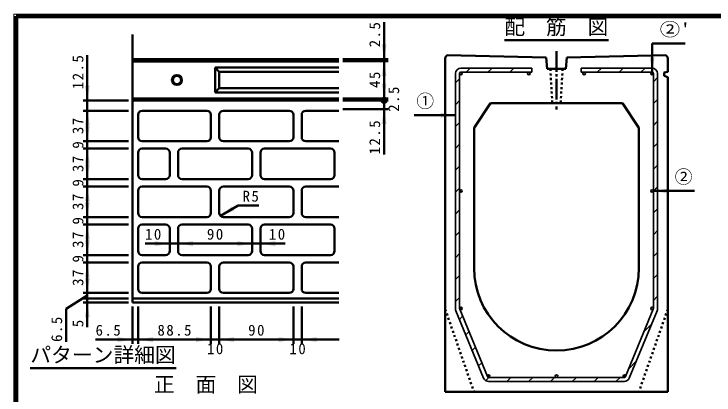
# Model space of a CAD drawing. Units: millimetres, scale not verified, with parts at other scales. Extents: x 100 to 4105, y 100 to 2870.
# Drawn here: x 100 to 1798, y 1946 to 2870 of the extents above; entities that cross this region are included whole.
import ezdxf
from ezdxf.enums import TextEntityAlignment as Align

# ---------------------------------------------------------------- set-up
doc = ezdxf.new("R2010")
doc.units = ezdxf.units.MM
doc.header["$LTSCALE"] = 5
doc.linetypes.add('USER1', pattern=[2.2, 1, -1.2])
doc.linetypes.add('USER2', pattern=[13.4, 10, -1.2, 1, -1.2])
doc.layers.add('V-nasSTD', color=7, linetype='Continuous', lineweight=50)
doc.styles.add('ＭＳ ゴシック', font='')
doc.styles.get('ＭＳ ゴシック').set_extended_font_data('MS Gothic')

msp = doc.modelspace()

# ---------------------------------------------------------------- hatches: boundary and pattern name
at = {"layer": 'V-nasSTD'}
for points in [[(991.858, 2796.452), (997.858, 2760.452), (1003.858, 2796.452)], [(1003.858, 2719.452), (997.858, 2755.452), (991.858, 2719.452)], [(1654, 2765.289), (1648, 2729.289), (1642, 2765.289)], [(991.858, 2701.452), (997.858, 2665.452), (1003.858, 2701.452)], [(271.858, 2696.452), (277.858, 2660.452), (283.858, 2696.452)], [(283.858, 2599.452), (277.858, 2635.452), (271.858, 2599.452)], [(1003.858, 2603.452), (997.858, 2639.452), (991.858, 2603.452)], [(1135, 2618.536), (1171, 2624.536), (1135, 2630.536)], [(271.858, 2597.452), (277.858, 2561.452), (283.858, 2597.452)], [(283.858, 2507.452), (277.858, 2543.452), (271.858, 2507.452)], [(271.858, 2505.452), (277.858, 2469.452), (283.858, 2505.452)], [(283.858, 2415.452), (277.858, 2451.452), (271.858, 2415.452)], [(1687, 2434.789), (1651, 2440.789), (1687, 2446.789)], [(271.858, 2413.452), (277.858, 2377.452), (283.858, 2413.452)], [(628.964, 2403.577), (600.787, 2380.38), (634.964, 2393.184)], [(283.858, 2323.452), (277.858, 2359.452), (271.858, 2323.452)], [(271.858, 2321.452), (277.858, 2285.452), (283.858, 2321.452)], [(441.858, 2307.193), (477.858, 2313.193), (441.858, 2319.193)], [(533.858, 2319.193), (497.858, 2313.193), (533.858, 2307.193)], [(641.858, 2307.193), (677.858, 2313.193), (641.858, 2319.193)], [(733.858, 2319.193), (697.858, 2313.193), (733.858, 2307.193)], [(283.858, 2231.452), (277.858, 2267.452), (271.858, 2231.452)], [(271.858, 2229.452), (277.858, 2193.452), (283.858, 2229.452)], [(283.858, 2134.452), (277.858, 2170.452), (271.858, 2134.452)], [(351.858, 2074.452), (387.858, 2080.452), (351.858, 2086.452)], [(436.858, 2086.452), (400.858, 2080.452), (436.858, 2074.452)], [(541.858, 2074.452), (577.858, 2080.452), (541.858, 2086.452)], [(633.858, 2086.452), (597.858, 2080.452), (633.858, 2074.452)], [(741.858, 2074.452), (777.858, 2080.452), (741.858, 2086.452)], [(833.858, 2086.452), (797.858, 2080.452), (833.858, 2074.452)]]:
    msp.add_hatch(color=256, dxfattribs=at).paths.add_polyline_path(points)

# ---------------------------------------------------------------- linework, layer by layer
at = {"layer": 'V-nasSTD', "lineweight": 100}
for p, q in [((105, 2865), (105, 105)), ((4100, 2865), (105, 2865))]:
    msp.add_line(p, q, dxfattribs=at)
at = {"layer": 'V-nasSTD'}
for p, q in [((997.858, 2850.452), (997.858, 2760.452)), ((387.858, 2170.452), (387.858, 2820.452)), ((1289.597, 2806.789), (1542.403, 2806.789)), ((1648, 2798.289), (1728, 2798.289)), ((1648, 2798.289), (1648, 2729.289)), ((277.858, 2770.452), (277.858, 2660.452)), ((1151, 2769.789), (1146, 2764.789)), ((1391, 2764.789), (1151, 2769.789)), ((1441, 2764.789), (1681, 2769.789)), ((1681, 2769.789), (1686, 2764.789)), ((887.858, 2760.452), (387.858, 2760.452)), ((887.858, 2754.452), (387.858, 2754.452)), ((897.858, 2760.452), (1007.858, 2760.452)), ((897.858, 2755.452), (1007.858, 2755.452)), ((997.858, 2760.452), (997.858, 2754.452)), ((997.858, 2665.452), (997.858, 2755.452)), ((1146, 1953.789), (1146, 2764.789)), ((1391, 2764.789), (1393.5, 2736.789)), ((1441, 2764.789), (1438.5, 2736.789)), ((1686, 2764.789), (1686, 2729.804)), ((587.858, 2679.952), (587.858, 2739.952)), ((597.858, 2729.952), (587.858, 2739.952)), ((587.858, 2739.952), (887.858, 2739.952)), ((1438.5, 2736.789), (1393.5, 2736.789)), ((1401, 2736.789), (1431, 2736.789)), ((597.858, 2689.952), (597.858, 2729.952)), ((887.858, 2729.952), (597.858, 2729.952)), ((1677, 2727.789), (1686, 2729.804)), ((1677, 2719.789), (1677, 2727.789)), ((1677, 2719.789), (1686, 2716.431)), ((1686, 1953.789), (1686, 2716.431)), ((597.858, 2689.952), (587.858, 2679.952)), ((597.858, 2689.952), (887.858, 2689.952)), ((887.858, 2679.952), (587.858, 2679.952)), ((377.858, 2660.452), (267.858, 2660.452)), ((277.858, 2635.452), (277.858, 2660.452)), ((887.858, 2665.452), (387.858, 2665.452)), ((387.858, 2660.452), (887.858, 2660.452)), ((897.858, 2665.452), (1007.858, 2665.452)), ((897.858, 2660.452), (1007.858, 2660.452)), ((897.858, 2660.452), (1007.858, 2660.452)), ((997.858, 2665.452), (997.858, 2660.452)), ((997.858, 2639.452), (997.858, 2660.452)), ((1256, 2653.789), (1216, 2593.789)), ((1256, 2653.789), (1576, 2653.789)), ((1576, 2653.789), (1616, 2593.789)), ((377.858, 2635.452), (267.858, 2635.452)), ((277.858, 2561.452), (277.858, 2635.452)), ((410.858, 2635.452), (567.858, 2635.452)), ((607.858, 2635.452), (767.858, 2635.452)), ((807.858, 2635.452), (887.858, 2635.452)), ((897.858, 2639.452), (1007.858, 2639.452)), ((997.858, 2529.452), (997.858, 2639.452)), ((400.858, 2571.452), (400.858, 2625.452)), ((577.858, 2625.452), (577.858, 2571.452)), ((597.858, 2571.452), (597.858, 2625.452)), ((777.858, 2625.452), (777.858, 2571.452)), ((797.858, 2571.452), (797.858, 2625.452)), ((1071, 2624.536), (1171, 2624.536)), ((1216, 2593.789), (1216, 2253.789)), ((1616, 2593.789), (1616, 2253.789)), ((377.858, 2561.452), (267.858, 2561.452)), ((277.858, 2543.452), (277.858, 2561.452)), ((567.858, 2561.452), (410.858, 2561.452)), ((767.858, 2561.452), (607.858, 2561.452)), ((887.858, 2561.452), (807.858, 2561.452)), ((377.858, 2543.452), (267.858, 2543.452)), ((277.858, 2469.452), (277.858, 2543.452)), ((400.858, 2533.452), (400.858, 2479.452)), ((467.858, 2543.452), (410.858, 2543.452)), ((477.858, 2479.452), (477.858, 2533.452)), ((497.858, 2533.452), (497.858, 2479.452)), ((667.858, 2543.452), (507.858, 2543.452)), ((677.858, 2479.452), (677.858, 2533.452)), ((697.858, 2533.452), (697.858, 2479.452)), ((867.858, 2543.452), (707.858, 2543.452)), ((877.858, 2479.452), (877.858, 2533.452)), ((377.858, 2469.452), (267.858, 2469.452)), ((377.858, 2469.452), (267.858, 2469.452)), ((277.858, 2451.452), (277.858, 2469.452)), ((410.858, 2469.452), (467.858, 2469.452)), ((507.858, 2469.452), (667.858, 2469.452)), ((707.858, 2469.452), (867.858, 2469.452)), ((377.858, 2451.452), (267.858, 2451.452)), ((277.858, 2377.452), (277.858, 2451.452)), ((567.858, 2451.452), (410.858, 2451.452)), ((767.858, 2451.452), (607.858, 2451.452)), ((887.858, 2451.452), (807.858, 2451.452)), ((400.858, 2441.452), (400.858, 2387.452)), ((577.858, 2387.452), (577.858, 2441.452)), ((597.858, 2441.452), (597.858, 2387.452)), ((777.858, 2387.452), (777.858, 2441.452)), ((797.858, 2441.452), (797.858, 2387.452)), ((1751, 2440.789), (1651, 2440.789)), ((644.088, 2405.38), (600.787, 2380.38)), ((694.088, 2405.38), (644.088, 2405.38)), ((377.858, 2377.452), (267.858, 2377.452)), ((377.858, 2377.452), (267.858, 2377.452)), ((277.858, 2359.452), (277.858, 2377.452)), ((410.858, 2377.452), (567.858, 2377.452)), ((607.858, 2377.452), (767.858, 2377.452)), ((807.858, 2377.452), (887.858, 2377.452)), ((377.858, 2359.452), (267.858, 2359.452)), ((277.858, 2285.452), (277.858, 2359.452)), ((400.858, 2349.452), (400.858, 2295.452)), ((467.858, 2359.452), (410.858, 2359.452)), ((477.858, 2295.452), (477.858, 2349.452)), ((497.858, 2349.452), (497.858, 2295.452)), ((667.858, 2359.452), (507.858, 2359.452)), ((677.858, 2295.452), (677.858, 2349.452)), ((697.858, 2349.452), (697.858, 2295.452)), ((867.858, 2359.452), (707.858, 2359.452)), ((877.858, 2295.452), (877.858, 2349.452)), ((417.858, 2313.193), (477.858, 2313.193)), ((477.858, 2313.193), (497.858, 2313.193)), ((497.858, 2313.193), (677.858, 2313.193)), ((677.858, 2313.193), (697.858, 2313.193)), ((757.858, 2313.193), (697.858, 2313.193)), ((377.858, 2285.452), (267.858, 2285.452)), ((377.858, 2285.452), (267.858, 2285.452)), ((277.858, 2267.452), (277.858, 2285.452)), ((410.858, 2285.452), (467.858, 2285.452)), ((507.858, 2285.452), (667.858, 2285.452)), ((707.858, 2285.452), (867.858, 2285.452)), ((377.858, 2267.452), (267.858, 2267.452)), ((277.858, 2193.452), (277.858, 2267.452)), ((567.858, 2267.452), (410.858, 2267.452)), ((767.858, 2267.452), (607.858, 2267.452)), ((887.858, 2267.452), (807.858, 2267.452)), ((400.858, 2257.452), (400.858, 2203.452)), ((577.858, 2203.452), (577.858, 2257.452)), ((597.858, 2257.452), (597.858, 2203.452)), ((777.858, 2203.452), (777.858, 2257.452)), ((797.858, 2257.452), (797.858, 2203.452)), ((377.858, 2193.452), (267.858, 2193.452)), ((277.858, 2180.452), (277.858, 2193.452)), ((410.858, 2193.452), (567.858, 2193.452)), ((607.858, 2193.452), (767.858, 2193.452)), ((807.858, 2193.452), (887.858, 2193.452)), ((226.322, 2154.735), (277.858, 2186.952)), ((377.858, 2180.452), (267.858, 2180.452)), ((277.858, 2170.452), (277.858, 2180.452)), ((387.858, 2180.452), (887.858, 2180.452)), ((377.858, 2170.452), (267.858, 2170.452)), ((277.858, 2110.452), (277.858, 2170.452)), ((387.858, 2170.452), (887.858, 2170.452)), ((387.858, 2160.452), (387.858, 2070.452)), ((400.858, 2160.452), (400.858, 2070.452)), ((577.858, 2160.452), (577.858, 2070.452)), ((597.858, 2160.452), (597.858, 2070.452)), ((777.858, 2160.452), (777.858, 2070.452)), ((797.858, 2160.452), (797.858, 2070.452)), ((226.322, 2074.735), (226.322, 2154.735)), ((297.858, 2080.452), (387.858, 2080.452)), ((387.858, 2080.452), (400.858, 2080.452)), ((400.858, 2080.452), (577.858, 2080.452)), ((577.858, 2080.452), (597.858, 2080.452)), ((597.858, 2080.452), (777.858, 2080.452)), ((777.858, 2080.452), (797.858, 2080.452)), ((797.858, 2080.452), (888.858, 2080.452)), ((139.601, 2011.501), (493.611, 2011.501)), ((1146, 1953.789), (1686, 1953.789))]:
    msp.add_line(p, q, dxfattribs=at)
at = {"layer": 'V-nasSTD', "linetype": 'USER2'}
msp.add_line((1416, 2779.789), (1416, 2638.789), dxfattribs=at)
at = {"layer": 'V-nasSTD', "lineweight": 35}
for p, q in [((1184, 2738.789), (1356, 2738.789)), ((1196.673, 2728.789), (1206.673, 2738.789)), ((1249.706, 2728.789), (1259.706, 2738.789)), ((1302.739, 2728.789), (1312.739, 2738.789)), ((1356, 2738.789), (1356, 2728.789)), ((1476, 2738.789), (1476, 2728.789)), ((1476, 2738.789), (1648, 2738.789)), ((1476, 2738.697), (1476.092, 2738.789)), ((1514.871, 2728.789), (1524.871, 2738.789)), ((1567.904, 2728.789), (1577.904, 2738.789)), ((1620.937, 2728.789), (1630.937, 2738.789)), ((1171, 2725.789), (1171, 2155.38)), ((1181, 2725.789), (1181, 2155.371)), ((1181.053, 2726.352), (1184.563, 2722.842)), ((1184, 2728.789), (1356, 2728.789)), ((1348.386, 2728.789), (1349, 2728.789)), ((1348.386, 2728.725), (1351.936, 2725.175)), ((1349, 2728.789), (1356, 2728.789)), ((1355.772, 2728.789), (1356, 2729.016)), ((1476, 2728.789), (1648, 2728.789)), ((1482.689, 2728.773), (1485.984, 2725.478)), ((1646.038, 2728.058), (1650.269, 2723.827)), ((1651, 2725.789), (1651, 2155.371)), ((1661, 2725.789), (1661, 2155.375)), ((1171, 2703.115), (1181, 2713.115)), ((1651, 2705.818), (1661, 2715.818)), ((1171, 2650.082), (1181, 2660.082)), ((1651, 2652.785), (1661, 2662.785)), ((1171, 2597.049), (1181, 2607.049)), ((1651, 2599.752), (1661, 2609.752)), ((1171, 2544.016), (1181, 2554.016)), ((1651, 2546.719), (1661, 2556.719)), ((1171, 2490.983), (1181, 2500.983)), ((1651, 2493.686), (1661, 2503.686)), ((1181, 2490.789), (1181, 2492.203)), ((1171, 2437.95), (1181, 2447.95)), ((1651, 2440.653), (1661, 2450.653)), ((1181.354, 2442.203), (1185.415, 2438.143)), ((1171, 2384.917), (1181, 2394.917)), ((1651, 2387.62), (1661, 2397.62)), ((1651, 2334.587), (1661, 2344.587)), ((1171, 2331.884), (1181, 2341.884)), ((1171, 2278.851), (1181, 2288.851)), ((1651, 2281.554), (1661, 2291.554)), ((1171, 2225.818), (1181, 2235.818)), ((1651, 2228.521), (1661, 2238.521)), ((1171, 2172.785), (1181, 2182.785)), ((1651, 2175.488), (1661, 2185.488)), ((1181.84, 2157.87), (1186.082, 2153.628)), ((1647.634, 2158.766), (1650.978, 2155.423)), ((1171.979, 2150.43), (1239.34, 1986.839)), ((1181.226, 2154.229), (1248.583, 1990.647)), ((1650.776, 2154.229), (1583.419, 1990.647)), ((1592.662, 1986.839), (1660.021, 2150.425)), ((1651, 2155.789), (1651, 2155.371)), ((1180.641, 2129.394), (1188.299, 2137.051)), ((1628.378, 2099.833), (1646.756, 2118.212)), ((1196.109, 2091.829), (1203.767, 2099.486)), ((1211.577, 2054.264), (1219.235, 2061.921)), ((1227.045, 2016.699), (1234.703, 2024.356)), ((1591.255, 2009.677), (1609.633, 2028.056)), ((1244.272, 1980.892), (1252.169, 1988.789)), ((1248.403, 1992.312), (1251.88, 1988.835)), ((1248.583, 1990.647), (1248.583, 1990.647)), ((1248.583, 1990.647), (1248.583, 1990.647)), ((1248.583, 1990.647), (1248.583, 1990.647)), ((1251.358, 1988.789), (1580.643, 1988.789)), ((1251.88, 1988.789), (1251.358, 1988.789)), ((1295.202, 1978.789), (1305.202, 1988.789)), ((1348.235, 1978.789), (1358.235, 1988.789)), ((1401.268, 1978.789), (1411.268, 1988.789)), ((1415.652, 1994.769), (1418.98, 1991.441)), ((1580.643, 1988.789), (1416, 1988.789)), ((1454.301, 1978.789), (1464.301, 1988.789)), ((1507.334, 1978.789), (1517.334, 1988.789)), ((1560.367, 1978.789), (1570.367, 1988.789)), ((1578.856, 1994.199), (1583.053, 1990.003)), ((1251.361, 1978.789), (1580.641, 1978.789))]:
    msp.add_line(p, q, dxfattribs=at)
at = {"layer": 'V-nasSTD', "linetype": 'USER1'}
for p, q in [((1401, 2736.789), (1406, 2653.789)), ((1431, 2736.789), (1426, 2653.789)), ((1146, 2153.789), (1216, 1953.789)), ((1686, 2153.789), (1616, 1953.789))]:
    msp.add_line(p, q, dxfattribs=at)
at = {"layer": 'V-nasSTD', "lineweight": 13}
msp.add_lwpolyline([(100, 100), (100, 2870), (4105, 2870), (4105, 100)], close=True, dxfattribs=at)
at = {"layer": 'V-nasSTD'}
for radius in [12, 10]:
    msp.add_circle((495.258, 2709.952), radius, dxfattribs=at)
at = {"layer": 'V-nasSTD', "lineweight": 35}
for centre in [(1184, 2725.789), (1349, 2725.789), (1483, 2725.789), (1483, 2725.789), (1648, 2725.789), (1184, 2440.789), (1648, 2440.789), (1648, 2440.789), (1184, 2155.789), (1648, 2155.789), (1251.357, 1991.789), (1416, 1991.789)]:
    msp.add_circle(centre, 3, dxfattribs=at)
for centre, radius, start, end in [((1184, 2725.789), 13, 90, 180), ((1184, 2725.789), 13, 90, 180), ((1648, 2725.789), 13, 0, 90), ((1184, 2725.789), 3, 90, 180), ((1184, 2725.789), 3, 90, 180), ((1184, 2725.789), 3, 180, 90), ((1184, 2725.789), 3, 169.17571, 180), ((1184, 2725.789), 3, 90, 169.17571), ((1648, 2725.789), 3, 90, 0), ((1648, 2725.789), 3, 0, 90), ((1648, 2725.789), 3, 0, 90), ((1648, 2725.789), 3, 0, 90), ((1184, 2155.38), 13, 180, 202.38013), ((1184, 2155.371), 3, 180, 202.38013), ((1648, 2155.789), 3, 330.64995, 0), ((1648, 2155.789), 3, 330.64995, 0), ((1648.002, 2155.371), 3, 337.61987, 0), ((1648, 2155.375), 13, 337.61987, 0), ((1251.361, 1991.789), 13, 202.38013, 270), ((1251.357, 1991.789), 3, 202.38053, 270.00103), ((1580.643, 1991.789), 3, 337.61947, 269.99901), ((1580.641, 1991.789), 13, 270, 337.61987), ((1580.641, 1991.789), 13, 270, 337.61987), ((1580.643, 1991.789), 3, 270, 337.61987)]:
    msp.add_arc(centre, radius, start, end, dxfattribs=at)
at = {"layer": 'V-nasSTD'}
for centre, radius, start, end in [((997.858, 2660.452), 6.25, 90, 270), ((997.858, 2660.452), 6.25, 270, 90), ((410.858, 2625.452), 10, 90, 180), ((567.858, 2625.452), 10, 0, 90), ((607.858, 2625.452), 10, 90, 180), ((767.858, 2625.452), 10, 0, 90), ((807.858, 2625.452), 10, 90, 180), ((410.858, 2571.452), 10, 180, 270), ((567.858, 2571.452), 10, 270, 0), ((607.858, 2571.452), 10, 180, 270), ((767.858, 2571.452), 10, 270, 0), ((807.858, 2571.452), 10, 180, 270), ((410.858, 2533.452), 10, 90, 180), ((467.858, 2533.452), 10, 0, 90), ((507.858, 2533.452), 10, 90, 180), ((667.858, 2533.452), 10, 0, 90), ((707.858, 2533.452), 10, 90, 180), ((867.858, 2533.452), 10, 0, 90), ((410.858, 2479.452), 10, 180, 270), ((467.858, 2479.452), 10, 270, 0), ((507.858, 2479.452), 10, 180, 270), ((667.858, 2479.452), 10, 270, 0), ((707.858, 2479.452), 10, 180, 270), ((867.858, 2479.452), 10, 270, 0), ((410.858, 2441.452), 10, 90, 180), ((567.858, 2441.452), 10, 0, 90), ((607.858, 2441.452), 10, 90, 180), ((767.858, 2441.452), 10, 0, 90), ((807.858, 2441.452), 10, 90, 180), ((410.858, 2387.452), 10, 180, 270), ((567.858, 2387.452), 10, 270, 0), ((607.858, 2387.452), 10, 180, 270), ((767.858, 2387.452), 10, 270, 0), ((807.858, 2387.452), 10, 180, 270), ((410.858, 2349.452), 10, 90, 180), ((467.858, 2349.452), 10, 0, 90), ((507.858, 2349.452), 10, 90, 180), ((667.858, 2349.452), 10, 0, 90), ((707.858, 2349.452), 10, 90, 180), ((867.858, 2349.452), 10, 0, 90), ((410.858, 2295.452), 10, 180, 270), ((467.858, 2295.452), 10, 270, 0), ((507.858, 2295.452), 10, 180, 270), ((667.858, 2295.452), 10, 270, 0), ((707.858, 2295.452), 10, 180, 270), ((867.858, 2295.452), 10, 270, 0), ((410.858, 2257.452), 10, 90, 180), ((567.858, 2257.452), 10, 0, 90), ((607.858, 2257.452), 10, 90, 180), ((767.858, 2257.452), 10, 0, 90), ((807.858, 2257.452), 10, 90, 180), ((1416, 2253.789), 200, 180, 270), ((1416, 2253.789), 200, 270, 0), ((410.858, 2203.452), 10, 180, 270), ((567.858, 2203.452), 10, 270, 0), ((607.858, 2203.452), 10, 180, 270), ((767.858, 2203.452), 10, 270, 0), ((807.858, 2203.452), 10, 180, 270)]:
    msp.add_arc(centre, radius, start, end, dxfattribs=at)

# ---------------------------------------------------------------- texts
at = {"layer": 'V-nasSTD', "style": 'ＭＳ ゴシック'}
for s, height, p in [('配\u3000筋\u3000図', 36.95, (1289.597, 2857.189)), ('①', 31.67, (1076, 2674.736)), ('②', 31.67, (1702.8, 2490.989)), ('パターン詳細図', 36.95, (139.601, 2061.901)), ('正\u3000面\u3000図', 36.95, (439.597, 1990.055))]:
    msp.add_text(s, height=height, dxfattribs=at).set_placement(p, align=Align.TOP_LEFT)
at = {"layer": 'V-nasSTD', "style": 'ＭＳ ゴシック', "width": 1.15}
msp.add_text("②'", height=31.67, dxfattribs=at).set_placement((1666.4, 2848.489), align=Align.TOP_LEFT)
at = {"layer": 'V-nasSTD', "style": 'ＭＳ ゴシック'}
for s, p in [('9', (241.858, 2543.452)), ('9', (241.858, 2451.452)), ('9', (241.858, 2359.452)), ('9', (241.858, 2267.452)), ('5', (241.858, 2110.452))]:
    msp.add_text(s, height=26.39, rotation=90, dxfattribs=at).set_placement(p, align=Align.TOP_LEFT)
at = {"layer": 'V-nasSTD', "char_height": 26.39, "attachment_point": 1, "rotation": 90, "style": 'ＭＳ ゴシック'}
for s, insert in [('\\T1.2;2.5', (961.858, 2789.252)), ('\\T1.2;12.5', (241.858, 2687.652)), ('\\T1.2;45', (961.858, 2690.652)), ('\\T1.2;2.5', (1007.854, 2632.764)), ('\\T1.2;37', (241.858, 2578.652)), ('\\T1.2;12.5', (961.858, 2529.452)), ('\\T1.2;37', (241.858, 2486.652)), ('\\T1.2;37', (241.858, 2394.652)), ('\\T1.2;37', (241.858, 2302.652)), ('\\T1.2;37', (241.858, 2210.652)), ('\\T1.2;6.5', (190.322, 2074.735))]:
    msp.add_mtext(s, dxfattribs=dict(at, insert=insert))
at = {"layer": 'V-nasSTD', "char_height": 26.39, "attachment_point": 1, "style": 'ＭＳ ゴシック'}
for s, insert in [('\\T1.2;R5', (654.488, 2441.38)), ('\\T1.2;10', (417.858, 2349.193)), ('\\T1.2;90', (568.058, 2349.193)), ('\\T1.2;10', (718.258, 2349.193)), ('\\T1.2;6.5', (297.858, 2116.452)), ('\\T1.2;88.5', (447.958, 2116.452)), ('\\T1.2;90', (668.058, 2116.452)), ('\\T1.2;10', (568.203, 2071.452)), ('\\T1.2;10', (768.203, 2071.452))]:
    msp.add_mtext(s, dxfattribs=dict(at, insert=insert))

doc.saveas('drawing.dxf')
